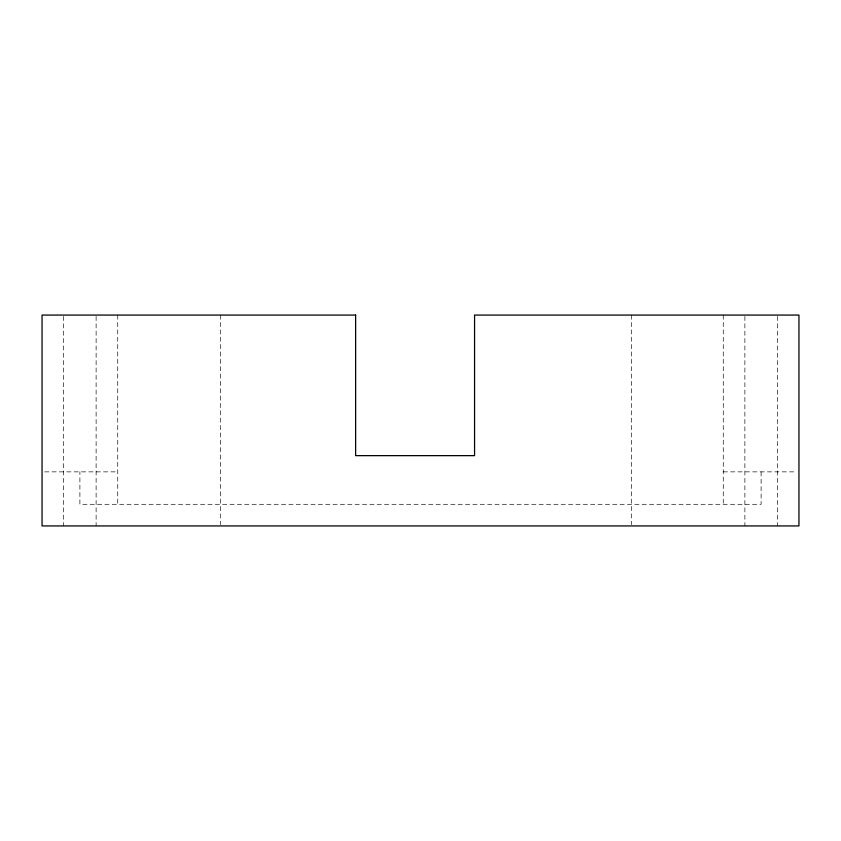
<?xml version="1.0" encoding="UTF-8"?>
<svg xmlns="http://www.w3.org/2000/svg" width="841" height="841" viewBox="0 0 841 841"><rect width="100%" height="100%" fill="white"/><g stroke="black" fill="none" stroke-linecap="round" stroke-linejoin="round"><path stroke-width="0.63" stroke-dasharray="4.21 3.15" d="M44.657 471.864L117.74 471.864M723.26 471.864L796.343 471.864M777.326 316.384L777.326 525.93M761.105 471.864L761.105 504.295L79.895 504.295L79.895 471.864M744.884 316.384L744.884 525.93M723.26 315.07L723.26 504.295M631.349 315.07L631.349 524.658M220.458 315.07L220.458 524.658M117.74 315.07L117.74 504.295M96.116 316.384L96.116 525.93M63.674 316.384L63.674 525.93"/><path stroke-width="1.26" d="M355.627 315.07L42.05 315.07L42.05 525.93L798.95 525.93L798.95 315.07L474.566 315.07L474.566 455.643L355.627 455.643L355.627 315.07"/></g></svg>
